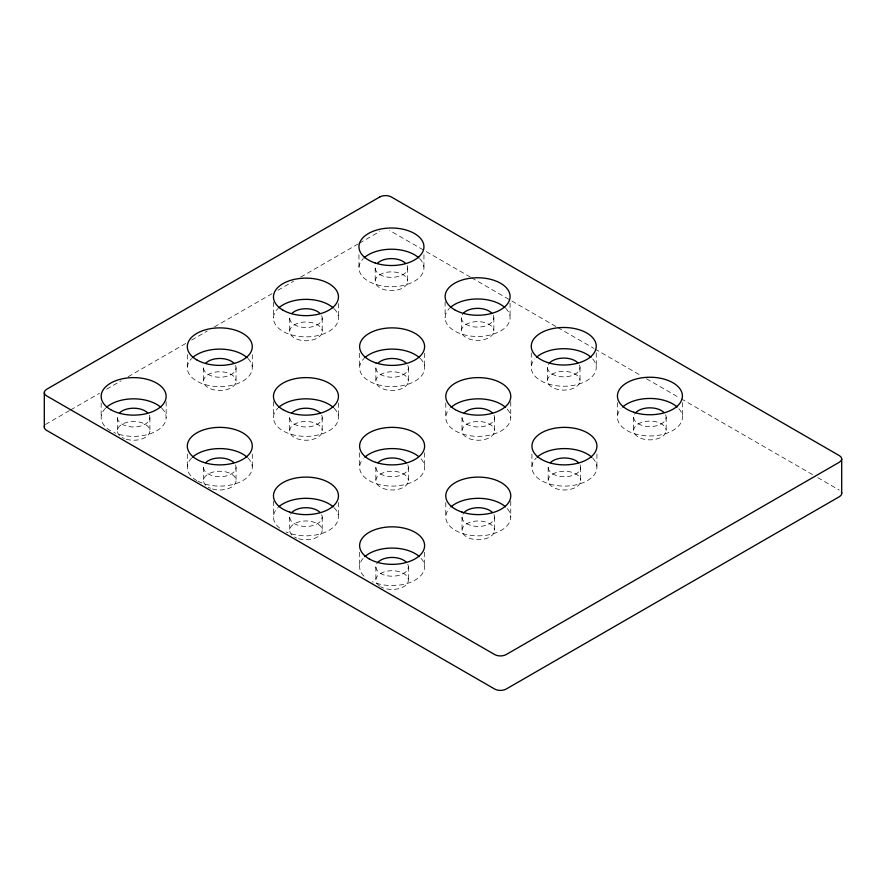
<?xml version="1.0" encoding="UTF-8"?>
<svg xmlns="http://www.w3.org/2000/svg" width="886" height="886" viewBox="0 0 886 886"><rect width="100%" height="100%" fill="white"/><g stroke="black" fill="none" stroke-linecap="round" stroke-linejoin="round"><path stroke-width="0.66" stroke-dasharray="4.43 3.32" d="M69.451 410.617L46.681 423.763A8.118 4.685 0 0 0 45.385 424.737M70.647 409.93L99.409 393.329M106.597 389.175L120.972 380.869M128.171 376.716L185.683 343.513M191.675 340.047L207.258 331.054M214.445 326.912L271.969 293.698M277.96 290.243L293.543 281.25M300.731 277.096L358.243 243.883M359.45 243.196L379.817 231.434M470.366 277.074L391.302 231.434A8.118 4.685 0 0 0 389.618 230.681M471.562 277.772L556.618 326.868M557.815 327.565L593.753 348.309M594.949 349.006L641.663 375.974M646.459 378.743L680.005 398.102M681.201 398.8L812.971 474.874M817.756 477.643L839.319 490.091M682.408 402.621L682.408 417.217M666.161 417.217L666.161 430.474A16.247 9.381 0 0 1 641.796 438.603A16.247 9.381 0 0 1 641.796 422.356A16.247 9.381 0 0 1 666.161 430.474M633.667 417.217L633.667 430.474M617.42 402.621L617.42 417.217M596.92 454.075L596.92 467.343M596.256 352.883L596.256 367.469M580.673 467.343L580.673 480.611A16.247 9.381 0 0 1 556.308 488.729A16.247 9.381 0 0 1 556.308 472.482A16.247 9.381 0 0 1 580.673 480.611M580.009 367.469L580.009 380.736A16.247 9.381 0 0 1 555.633 388.865A16.247 9.381 0 0 1 555.633 372.618A16.247 9.381 0 0 1 580.009 380.736M548.179 467.343L548.179 480.611M547.515 367.469L547.515 380.736M531.932 454.075L531.932 467.343M531.268 352.883L531.268 367.469M510.757 401.679L510.757 417.605M510.757 501.166L510.757 517.081M510.092 303.134L510.092 317.731M494.521 417.605L494.521 430.862A16.247 9.381 0 0 1 470.145 438.991A16.247 9.381 0 0 1 470.145 422.744A16.247 9.381 0 0 1 494.521 430.862M494.521 517.081L494.521 530.349A16.247 9.381 0 0 1 470.145 538.478A16.247 9.381 0 0 1 470.145 522.231A16.247 9.381 0 0 1 494.521 530.349M493.845 317.731L493.845 330.999A16.247 9.381 0 0 1 469.48 339.116A16.247 9.381 0 0 1 469.48 322.869A16.247 9.381 0 0 1 493.845 330.999M462.027 417.605L462.027 430.862M462.027 517.081L462.027 530.349M461.351 317.731L461.351 330.999M445.78 403.008L445.78 417.605M445.78 502.495L445.78 517.081M445.115 301.816L445.115 317.731M424.604 353.27L424.604 367.856M424.604 452.746L424.604 467.343M424.604 552.233L424.604 566.83M423.94 254.725L423.94 267.993M408.357 367.856L408.357 381.124A16.247 9.381 0 0 1 383.992 389.242A16.247 9.381 0 0 1 383.992 372.995A16.247 9.381 0 0 1 408.357 381.124M408.357 467.343L408.357 480.611A16.247 9.381 0 0 1 383.992 488.729A16.247 9.381 0 0 1 383.992 472.482A16.247 9.381 0 0 1 408.357 480.611M408.357 566.83L408.357 580.086M407.693 267.993L407.693 281.25A16.247 9.381 0 0 1 383.328 289.379A16.247 9.381 0 0 1 383.328 273.132A16.247 9.381 0 0 1 407.693 281.25M375.863 367.856L375.863 381.124M375.863 467.343L375.863 480.611M375.863 566.83L375.863 580.086M375.199 267.993L375.199 281.25M359.627 353.27L359.627 367.856M359.627 452.746L359.627 467.343M359.627 552.233L359.627 566.83M358.952 254.725L358.952 267.993M338.452 303.521L338.452 318.118M338.452 403.008L338.452 417.605M338.452 502.495L338.452 517.081M322.205 318.118L322.205 331.386A16.247 9.381 0 0 1 297.829 339.504A16.247 9.381 0 0 1 297.829 323.257A16.247 9.381 0 0 1 322.205 331.386M322.205 417.605L322.205 430.862A16.247 9.381 0 0 1 297.829 438.991A16.247 9.381 0 0 1 297.829 422.744A16.247 9.381 0 0 1 322.205 430.862M322.205 517.081L322.205 530.349M289.711 318.118L289.711 331.386M289.711 417.605L289.711 430.862M289.711 517.081L289.711 530.349M273.464 302.204L273.464 318.118M273.464 401.679L273.464 417.605M273.464 501.166L273.464 517.081M252.288 354.588L252.288 367.856M252.288 454.075L252.288 467.343M236.041 367.856L236.041 381.124A16.247 9.381 0 0 1 211.676 389.242A16.247 9.381 0 0 1 211.676 372.995A16.247 9.381 0 0 1 236.041 381.124M236.041 467.343L236.041 480.611M203.559 367.856L203.559 381.124M203.559 467.343L203.559 480.611M187.311 354.588L187.311 367.856M187.311 454.075L187.311 467.343M166.136 401.679L166.136 417.605M149.889 417.605L149.889 430.862M117.395 417.605L117.395 430.862M101.148 403.008L101.148 417.605M235.488 464.917A16.247 9.381 0 0 1 219.806 476.723A16.247 9.381 0 0 1 204.112 464.917M205.729 485.295A16.247 9.381 0 0 1 216.981 471.374A16.247 9.381 0 0 1 235.798 482.239A16.247 9.381 0 0 1 211.676 488.729M210.48 488.297A16.247 9.381 0 0 1 208.31 487.245M321.651 415.169A16.247 9.381 0 0 1 305.958 426.974A16.247 9.381 0 0 1 290.265 415.169M407.804 365.431A16.247 9.381 0 0 1 392.11 377.237A16.247 9.381 0 0 1 376.417 365.431M493.292 315.305A16.247 9.381 0 0 1 475.483 327.034A16.247 9.381 0 0 1 463.533 313.046M579.455 365.043A16.247 9.381 0 0 1 561.635 376.771A16.247 9.381 0 0 1 549.685 362.784M493.967 415.169A16.247 9.381 0 0 1 478.274 426.974A16.247 9.381 0 0 1 462.581 415.169M407.804 464.917A16.247 9.381 0 0 1 392.11 476.723A16.247 9.381 0 0 1 376.417 464.917M321.651 514.655A16.247 9.381 0 0 1 303.832 526.384A16.247 9.381 0 0 1 291.893 512.396M291.893 535.044A16.247 9.381 0 0 1 303.134 521.112A16.247 9.381 0 0 1 321.961 531.977A16.247 9.381 0 0 1 297.829 538.478M296.644 538.035A16.247 9.381 0 0 1 294.473 536.982M149.335 415.169A16.247 9.381 0 0 1 133.642 426.974A16.247 9.381 0 0 1 117.949 415.169M119.577 435.558A16.247 9.381 0 0 1 130.818 421.625A16.247 9.381 0 0 1 149.645 432.49A16.247 9.381 0 0 1 125.524 438.991M124.328 438.548A16.247 9.381 0 0 1 122.157 437.496M235.488 365.431A16.247 9.381 0 0 1 219.806 377.237A16.247 9.381 0 0 1 204.112 365.431M321.651 315.693A16.247 9.381 0 0 1 305.958 327.499A16.247 9.381 0 0 1 290.265 315.693M407.139 265.556A16.247 9.381 0 0 1 391.446 277.362A16.247 9.381 0 0 1 375.753 265.556M665.607 414.792A16.247 9.381 0 0 1 647.799 426.509A16.247 9.381 0 0 1 635.849 412.522M580.12 464.917A16.247 9.381 0 0 1 564.426 476.723A16.247 9.381 0 0 1 548.733 464.917M493.967 514.655A16.247 9.381 0 0 1 476.147 526.384A16.247 9.381 0 0 1 464.198 512.396M407.804 564.404A16.247 9.381 0 0 1 389.995 576.121A16.247 9.381 0 0 1 378.045 562.134M379.673 586.122A16.247 9.381 0 0 1 388.821 570.905A16.247 9.381 0 0 1 407.682 582.778A16.247 9.381 0 0 1 380.626 586.72M247.936 457.962A32.494 18.761 0 0 1 240.139 481.973A32.494 18.761 0 0 1 197.844 481.164M196.825 480.611A32.494 18.761 0 0 1 191.664 457.962M334.1 408.224A32.494 18.761 0 0 1 305.958 436.355A32.494 18.761 0 0 1 277.816 408.224M507.213 409.077A32.494 18.761 0 0 1 478.274 436.355A32.494 18.761 0 0 1 449.324 409.077M505.74 308.35A32.494 18.761 0 0 1 477.598 336.492A32.494 18.761 0 0 1 449.468 308.35M592.701 358.952A32.494 18.761 0 0 1 563.762 386.23A32.494 18.761 0 0 1 534.812 358.952M420.252 358.476A32.494 18.761 0 0 1 392.11 386.617A32.494 18.761 0 0 1 363.98 358.476M421.06 458.826A32.494 18.761 0 0 1 392.11 486.104A32.494 18.761 0 0 1 363.171 458.826M334.1 507.7A32.494 18.761 0 0 1 327.377 531.19A32.494 18.761 0 0 1 286.178 531.965M279.666 528.111A32.494 18.761 0 0 1 277.816 507.7M161.784 408.224A32.494 18.761 0 0 1 155.072 431.703A32.494 18.761 0 0 1 113.862 432.479M110.672 430.862A32.494 18.761 0 0 1 105.5 408.224M247.936 358.476A32.494 18.761 0 0 1 219.806 386.617A32.494 18.761 0 0 1 191.664 358.476M592.568 457.962A32.494 18.761 0 0 1 564.426 486.104A32.494 18.761 0 0 1 536.285 457.962M419.587 258.612A32.494 18.761 0 0 1 391.446 286.743A32.494 18.761 0 0 1 363.304 258.612M678.864 408.69A32.494 18.761 0 0 1 649.914 435.978A32.494 18.761 0 0 1 620.964 408.69M334.1 308.738A32.494 18.761 0 0 1 305.958 336.879A32.494 18.761 0 0 1 277.816 308.738M507.213 508.564A32.494 18.761 0 0 1 478.274 535.842A32.494 18.761 0 0 1 449.324 508.564M421.06 558.302A32.494 18.761 0 0 1 412.898 581.249A32.494 18.761 0 0 1 372.33 581.714M363.98 576.21A32.494 18.761 0 0 1 363.171 558.302"/><path stroke-width="1.33" d="M841.7 458.915L841.7 493.402M44.3 392.598L44.3 427.085M205.729 462.658A16.247 9.381 0 0 1 233.871 462.658M291.893 412.909A16.247 9.381 0 0 1 320.023 412.909M378.045 363.171A16.247 9.381 0 0 1 406.187 363.171M463.533 313.046A16.247 9.381 0 0 1 491.675 313.046M549.685 362.784A16.247 9.381 0 0 1 577.827 362.784M464.198 412.909A16.247 9.381 0 0 1 492.339 412.909M378.045 462.658A16.247 9.381 0 0 1 406.187 462.658M291.893 512.396A16.247 9.381 0 0 1 320.023 512.396M119.577 412.909A16.247 9.381 0 0 1 147.718 412.909M205.729 363.171A16.247 9.381 0 0 1 233.871 363.171M291.893 313.422A16.247 9.381 0 0 1 320.023 313.422M377.381 263.297A16.247 9.381 0 0 1 405.511 263.297M635.849 412.522A16.247 9.381 0 0 1 663.979 412.522M550.361 462.658A16.247 9.381 0 0 1 578.492 462.658M464.198 512.396A16.247 9.381 0 0 1 492.339 512.396M378.045 562.134A16.247 9.381 0 0 1 406.187 562.134M192.55 457.132A32.494 18.761 0 0 1 247.05 457.132M278.702 407.383A32.494 18.761 0 0 1 333.214 407.383M451.018 407.383A32.494 18.761 0 0 1 505.529 407.383M450.343 307.52A32.494 18.761 0 0 1 504.854 307.52M536.506 357.257A32.494 18.761 0 0 1 591.017 357.257M364.855 357.645A32.494 18.761 0 0 1 419.366 357.645M364.855 457.132A32.494 18.761 0 0 1 418.402 456.323M278.702 506.87A32.494 18.761 0 0 1 333.214 506.87M106.386 407.383A32.494 18.761 0 0 1 160.898 407.383M192.55 357.645A32.494 18.761 0 0 1 247.05 357.645M537.171 457.132A32.494 18.761 0 0 1 591.682 457.132M364.19 257.771A32.494 18.761 0 0 1 418.701 257.771M622.659 407.006A32.494 18.761 0 0 1 677.17 407.006M278.702 307.907A32.494 18.761 0 0 1 333.214 307.907M451.018 506.87A32.494 18.761 0 0 1 505.529 506.87M364.855 556.618A32.494 18.761 0 0 1 419.366 556.618M841.423 492.195A8.118 4.685 0 0 1 839.319 496.725L506.183 689.053A8.118 4.685 0 0 1 494.698 689.053L46.681 430.397A8.118 4.685 0 0 1 44.577 425.867M379.817 196.947L46.681 389.275A8.118 4.685 0 0 0 46.681 395.909L494.698 654.566A8.118 4.685 0 0 0 506.183 654.566L839.319 462.237A8.118 4.685 0 0 0 839.319 455.603L391.302 196.947A8.118 4.685 0 0 0 379.817 196.947M203.559 462.37A32.494 18.761 0 0 0 252.288 446.123A32.494 18.761 0 0 0 203.559 429.876A32.494 18.761 0 0 0 203.559 462.37M282.977 409.642A32.494 18.761 0 0 0 337.344 401.236A32.494 18.761 0 0 0 297.552 378.256A32.494 18.761 0 0 0 282.977 409.642M455.293 409.642A32.494 18.761 0 0 0 509.66 401.236A32.494 18.761 0 0 0 469.857 378.256A32.494 18.761 0 0 0 455.293 409.642M454.629 309.768A32.494 18.761 0 0 0 508.985 301.362A32.494 18.761 0 0 0 469.192 278.392A32.494 18.761 0 0 0 454.629 309.768M547.515 362.496A32.494 18.761 0 0 0 596.256 346.249A32.494 18.761 0 0 0 547.515 330.002A32.494 18.761 0 0 0 547.515 362.496M375.863 362.883A32.494 18.761 0 0 0 424.604 346.636A32.494 18.761 0 0 0 375.863 330.389A32.494 18.761 0 0 0 375.863 362.883M375.863 462.37A32.494 18.761 0 0 0 424.604 446.123A32.494 18.761 0 0 0 375.863 429.876A32.494 18.761 0 0 0 375.863 462.37M289.711 512.108A32.494 18.761 0 0 0 338.452 495.861A32.494 18.761 0 0 0 289.711 479.614A32.494 18.761 0 0 0 289.711 512.108M110.672 409.642A32.494 18.761 0 0 0 165.029 401.236A32.494 18.761 0 0 0 125.236 378.256A32.494 18.761 0 0 0 110.672 409.642M196.825 359.904A32.494 18.761 0 0 0 251.181 351.487A32.494 18.761 0 0 0 211.389 328.518A32.494 18.761 0 0 0 196.825 359.904M541.457 459.38A32.494 18.761 0 0 0 595.813 450.974A32.494 18.761 0 0 0 556.02 428.004A32.494 18.761 0 0 0 541.457 459.38M375.199 263.009A32.494 18.761 0 0 0 423.94 246.762A32.494 18.761 0 0 0 375.199 230.515A32.494 18.761 0 0 0 375.199 263.009M633.667 412.234A32.494 18.761 0 0 0 682.408 395.987A32.494 18.761 0 0 0 633.667 379.751A32.494 18.761 0 0 0 633.667 412.234M282.977 310.155A32.494 18.761 0 0 0 337.344 301.749A32.494 18.761 0 0 0 297.552 278.769A32.494 18.761 0 0 0 282.977 310.155M462.027 512.108A32.494 18.761 0 0 0 510.757 495.861A32.494 18.761 0 0 0 462.027 479.614A32.494 18.761 0 0 0 462.027 512.108M369.141 558.867A32.494 18.761 0 0 0 423.497 550.461A32.494 18.761 0 0 0 383.704 527.48A32.494 18.761 0 0 0 369.141 558.867"/></g></svg>
